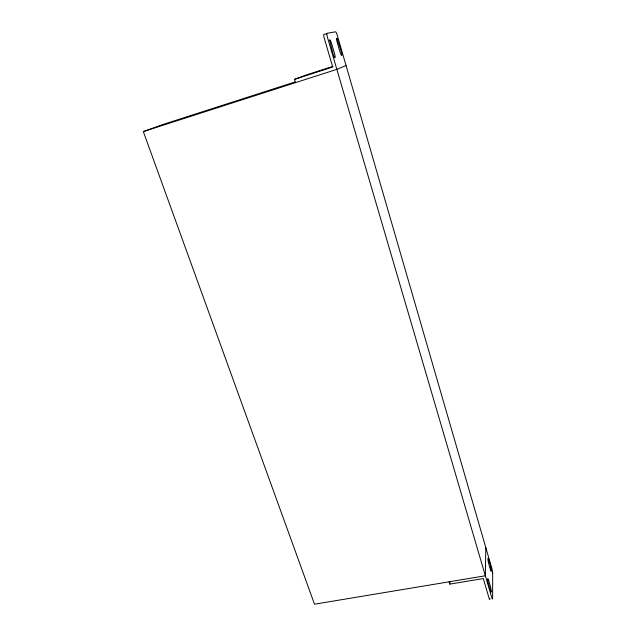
<?xml version="1.0" encoding="UTF-8"?>
<svg xmlns="http://www.w3.org/2000/svg" width="636" height="636" viewBox="0 0 636 636"><rect width="100%" height="100%" fill="white"/><g stroke="black" fill="none" stroke-linecap="round" stroke-linejoin="round"><path stroke-width="0.95" d="M485.793 547.509L485.348 575.779L314.502 604.2L143.323 131.588L162.737 124.545L295.025 81.965M489.895 598.77A3.824 0.525 78.9 0 1 488.981 597.888L483.296 578.577L449.811 584.118L449.962 582.163M346.048 65.54L336.849 69.348L143.323 131.588M295.494 82.648L294.484 79.373L306.035 75.024L332.906 66.351M294.484 79.373L332.731 67.026L324.479 38.995A4.698 0.763 73.5 0 1 323.907 34.328L326.793 33.819M449.103 581.813L449.811 584.118M492.677 573.282L492.614 598.333A3.824 0.517 78.8 0 1 491.708 597.45L327.635 37.945A4.698 0.755 73.5 0 1 327.055 33.279L335.562 31.8A4.46 0.676 73.7 0 1 337.47 35.958L491.827 568.338A3.641 0.477 78.6 0 1 492.677 573.282M491.278 591.583L491.008 592.211L488.559 584.508A3.816 0.517 78.7 0 1 487.677 579.301A3.816 0.517 78.7 0 1 488.599 580.263L490.396 586.384A3.808 0.517 78.8 0 1 491.278 591.583M329.631 40.092L332.986 53.511A4.635 0.739 73.7 0 0 334.997 57.733A4.635 0.739 73.7 0 0 334.401 53.074L331.809 44.194A4.659 0.747 73.6 0 0 329.774 39.893L329.631 40.092M336.977 38.486L336.762 38.383A4.46 0.684 73.8 0 0 337.342 42.835L339.839 51.421A4.436 0.684 73.8 0 0 341.723 55.475A4.436 0.684 73.8 0 0 341.135 51.023L336.977 38.486M490.531 565.873L488.806 559.918A3.657 0.485 78.5 0 0 487.915 558.901A3.657 0.485 78.5 0 0 488.766 563.87L490.507 569.856A3.657 0.485 78.6 0 0 491.382 570.834L490.531 565.873"/></g></svg>
